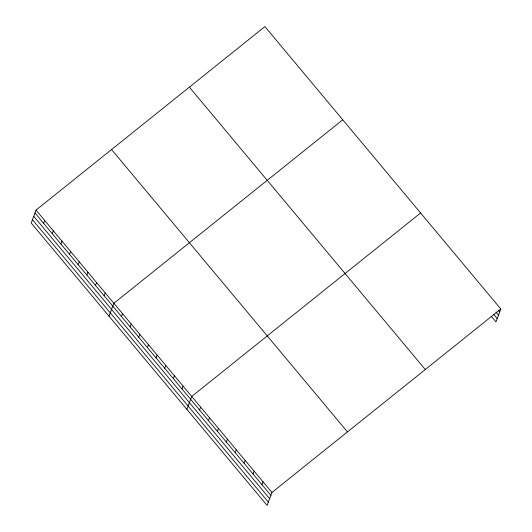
<?xml version="1.0" encoding="UTF-8"?>
<svg xmlns="http://www.w3.org/2000/svg" width="532" height="532" viewBox="0 0 532 532"><rect width="100%" height="100%" fill="white"/><g stroke="black" fill="none" stroke-linecap="round" stroke-linejoin="round"><path stroke-width="0.8" d="M36.03 210.08L31.195 223.014L267.097 505.4L271.932 492.466L500.805 308.986L264.903 26.6L36.03 210.08L271.932 492.466M43.611 223.294L44.681 220.434M52.262 233.648L53.333 230.788M60.914 244.002L61.985 241.142M69.559 254.356L70.63 251.496M78.211 264.71L79.281 261.85M86.862 275.064L87.933 272.204M95.507 285.418L96.578 282.558M104.159 295.772L105.23 292.913M109.04 316.201L113.881 303.267L342.748 119.786M121.462 316.48L122.533 313.621M130.107 326.834L131.178 323.975M138.759 337.188L139.83 334.329M147.411 347.542L148.481 344.683M156.056 357.896L157.126 355.037M164.707 368.25L165.778 365.391M173.359 378.604L174.43 375.745M182.011 388.959L183.075 386.099M186.892 409.387L191.726 396.453L420.599 212.973M199.567 409.986L200.637 407.12M208.484 420.652L209.548 417.786M217.395 431.319L218.466 428.459M226.306 441.986L227.377 439.126M235.217 452.652L236.288 449.793M244.128 463.325L245.199 460.459M253.039 473.992L254.11 471.126M261.95 484.659L263.021 481.799M500.805 308.986L495.97 321.92L491.249 316.274M498.684 310.588L499.734 311.845M495.871 312.031L498.491 315.17M493.543 314.206L497.214 318.595M189.372 87.148L425.274 369.534M111.56 149.532L347.463 431.918M34.959 212.94L270.861 495.325M33.722 216.265L269.624 498.65M32.439 219.689L268.341 502.075"/></g></svg>
